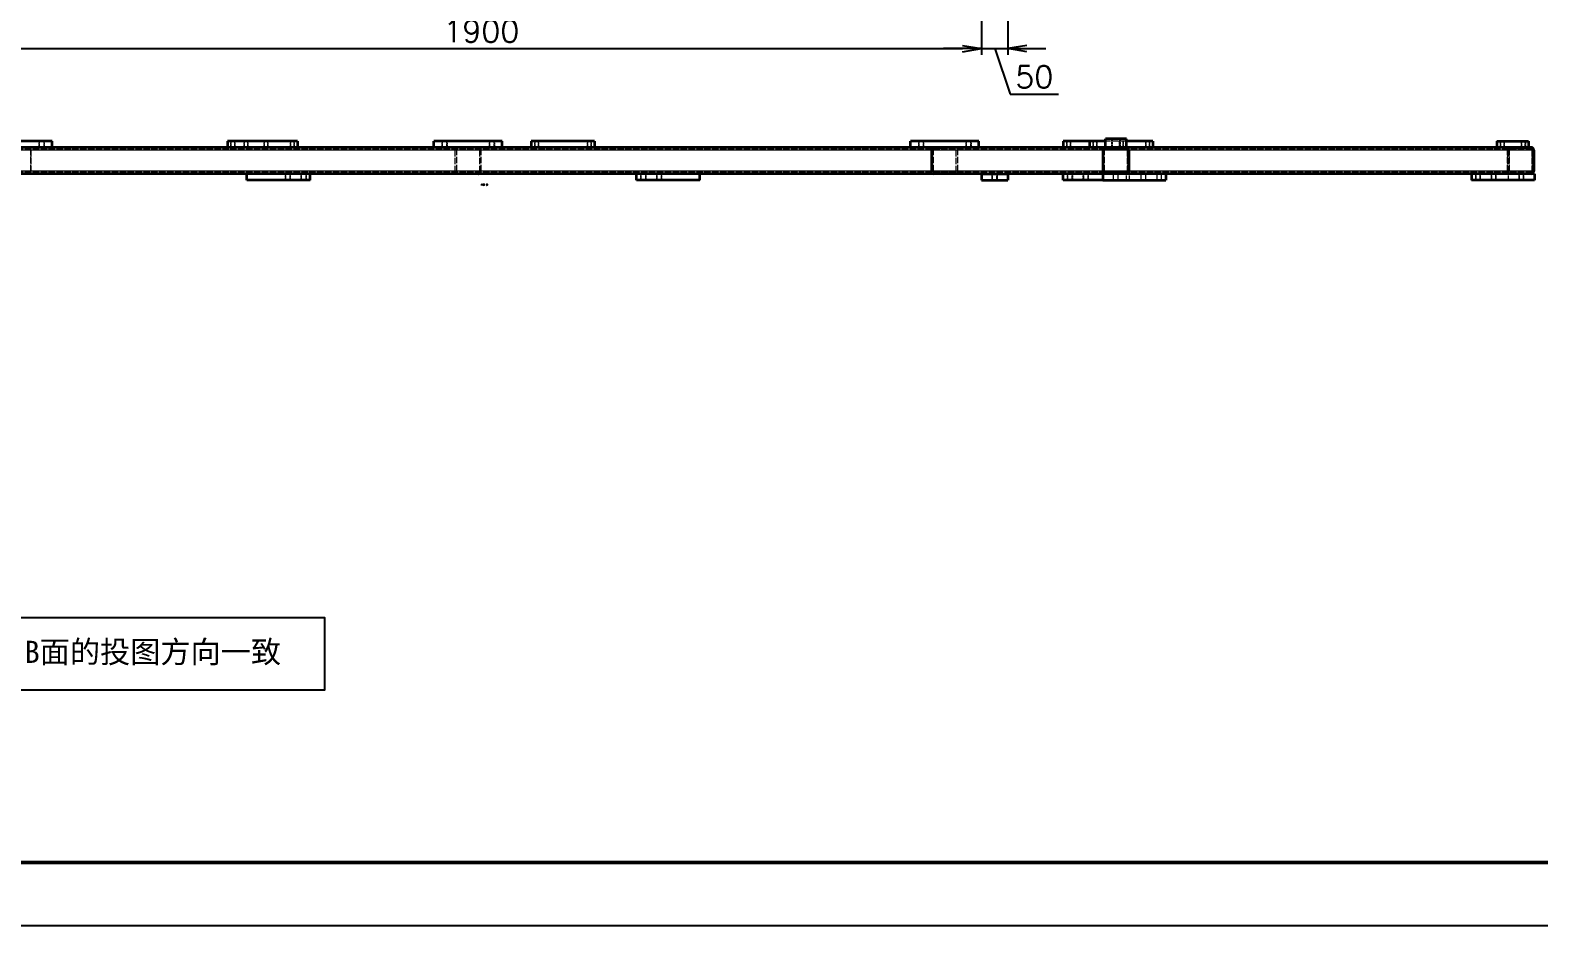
# Model space of a CAD drawing. Header units: millimetres. Extents: x -73083 to 81340, y -6859 to 6812.
# Drawn here: x -29922 to -27057, y -6850 to -5150 of the extents above; entities that cross this region are included whole.
import ezdxf

# ---------------------------------------------------------------- set-up
doc = ezdxf.new("R2010")
doc.units = ezdxf.units.MM
doc.linetypes.add('AM_ISO02W050', pattern=[7.5, 6, -1.5])
doc.linetypes.add('DASHED', pattern=[15, 12, -3])
doc.layers.add('A3', color=7, linetype='Continuous', plot=False)
for name, color, linetype, lineweight in [('AM_HID', 1, 'AM_ISO02W050', 25), ('AM_VIS', 7, 'Continuous', 50), ('SOLID LINE', 7, 'Continuous', 30)]:
    doc.layers.add(name, color=color, linetype=linetype, lineweight=lineweight)
doc.layers.add('word_dim', color=253, linetype='Continuous')
doc.styles.get("Standard").update_dxf_attribs({"font": 'romans.shx', "bigfont": 'bigfont.shx'})
doc.dimstyles.new('STANDARD1-12', dxfattribs={"dimscale": 12, "dimtxt": 3.5, "dimasz": 3, "dimexe": 1, "dimexo": 0, "dimgap": 1, "dimtad": 3, "dimdec": 1, "dimdsep": 46, "dimtxsty": 'Standard', "dimblk1": 'OPEN', "dimblk2": 'OPEN', "dimsah": 1, "dimcen": 0, "dimclrd": 256, "dimclre": 256, "dimclrt": 3, "dimadec": 0, "dimazin": 0, "dimtfac": 1, "dimtdec": 1, "dimtmove": 0, "dimatfit": 3, "dimldrblk": 'OPEN', "dimfxl": 0, "dimtolj": 1, "dimtzin": 0, "dimarcsym": 0})

# ---------------------------------------------------------------- blocks, each defined once
blk = doc.blocks.new('_Open')
at = {"color": 0, "lineweight": -2}
for p, q in [((-1, 0.167), (0, 0)), ((-1, -0.167), (0, 0)), ((0, 0), (-1, 0))]:
    blk.add_line(p, q, dxfattribs=at)
blk = doc.blocks.new('*D947')
at = {"layer": 'DEFPOINTS', "color": 0, "ltscale": 2}
for p in [(-30015.3, -4973.7), (-28115.4, -4973.7), (-28115.4, -5185.4)]:
    blk.add_point(p, dxfattribs=at)
at = {"layer": 'word_dim', "lineweight": -2, "ltscale": 2}
for p, q in [((-30015.3, -4973.7), (-30015.3, -5197.4)), ((-28115.4, -4973.7), (-28115.4, -5197.4)), ((-29979.3, -5185.4), (-28151.4, -5185.4))]:
    blk.add_line(p, q, dxfattribs=at)
at = {"layer": 'word_dim', "lineweight": -2, "ltscale": 2, "xscale": 36, "yscale": 36, "zscale": 36, "rotation": 180}
blk.add_blockref('_Open', (-30015.3, -5185.4), dxfattribs=at)
at = {"layer": 'word_dim', "lineweight": -2, "ltscale": 2, "xscale": 36, "yscale": 36, "zscale": 36}
blk.add_blockref('_Open', (-28115.4, -5185.4), dxfattribs=at)
at = {"layer": 'word_dim', "color": 3, "ltscale": 2, "insert": (-29065.3, -5152.4), "char_height": 42, "attachment_point": 5}
blk.add_mtext('\\A1;1900', dxfattribs=at)
blk = doc.blocks.new('*D948')
at = {"layer": 'DEFPOINTS', "color": 0, "ltscale": 2}
for p in [(-28115.4, -4973.7), (-28065.4, -4973.7), (-28065.4, -5185.4)]:
    blk.add_point(p, dxfattribs=at)
at = {"layer": 'word_dim', "lineweight": -2, "ltscale": 2}
for p, q in [((-28115.4, -4973.7), (-28115.4, -5197.4)), ((-28065.4, -4973.7), (-28065.4, -5197.4)), ((-28151.4, -5185.4), (-28187.4, -5185.4)), ((-28115.4, -5185.4), (-28065.4, -5185.4)), ((-28115.4, -5185.4), (-28065.4, -5185.4)), ((-28090.4, -5185.4), (-28061.3, -5272.1)), ((-28029.4, -5185.4), (-27993.4, -5185.4)), ((-28061.3, -5272.1), (-27969.3, -5272.1))]:
    blk.add_line(p, q, dxfattribs=at)
at = {"layer": 'word_dim', "lineweight": -2, "ltscale": 2, "xscale": 36, "yscale": 36, "zscale": 36}
blk.add_blockref('_Open', (-28115.4, -5185.4), dxfattribs=at)
at = {"layer": 'word_dim', "lineweight": -2, "ltscale": 2, "xscale": 36, "yscale": 36, "zscale": 36, "rotation": 180}
blk.add_blockref('_Open', (-28065.4, -5185.4), dxfattribs=at)
at = {"layer": 'word_dim', "color": 3, "ltscale": 2, "insert": (-28015.3, -5239.1), "char_height": 42, "attachment_point": 5}
blk.add_mtext('\\A1;50', dxfattribs=at)

msp = doc.modelspace()

# ---------------------------------------------------------------- linework, layer by layer
at = {"layer": 'A3', "linetype": 'Continuous'}
msp.add_lwpolyline([(-31801.16402, -1810.23226), (-24673.16402, -1810.23226), (-24673.16402, -6850.23226), (-31801.16402, -6850.23226)], close=True, dxfattribs=at)
at = {"layer": 'AM_HID', "linetype": 'DASHED', "lineweight": 13}
for p, q in [((-27069.86012, -5375.89991), (-31060.85158, -5375.87647)), ((-27116.86061, -5377.89966), (-31013.85207, -5377.87684)), ((-27835.36769, -5377.89515), (-30295.36794, -5377.88074)), ((-27885.36757, -5377.89478), (-30245.36781, -5377.88099)), ((-28210.36342, -5377.89258), (-29920.36342, -5377.88257)), ((-28210.36305, -5377.89258), (-29920.36305, -5377.88257)), ((-29920.36049, -5377.88282), (-29920.36073, -5417.88282)), ((-28210.35976, -5377.89246), (-29920.35976, -5377.88233)), ((-28210.35951, -5377.89234), (-29920.35951, -5377.88233)), ((-28210.35402, -5377.89271), (-29920.35402, -5377.8827)), ((-29920.35402, -5417.8827), (-29920.35378, -5377.8827)), ((-28210.35378, -5377.89271), (-29920.35378, -5377.8827)), ((-29115.35036, -5377.88953), (-29115.3506, -5417.88953)), ((-29112.35036, -5375.88953), (-29112.3506, -5419.88953)), ((-29068.3506, -5419.88978), (-29068.35036, -5375.88978)), ((-29065.3506, -5417.88978), (-29065.35036, -5377.88978)), ((-28210.35402, -5417.89271), (-28210.35378, -5377.89271)), ((-28207.34425, -5375.89319), (-28207.34486, -5419.89319)), ((-28207.34425, -5375.89319), (-28163.34425, -5375.8938)), ((-28191.30519, -5372.89344), (-28165.34425, -5372.89368)), ((-28163.34486, -5419.8938), (-28163.34425, -5375.8938)), ((-28160.36549, -5417.89295), (-28160.36525, -5377.89295)), ((-27885.36537, -5377.89454), (-28160.36537, -5377.89295)), ((-27885.36525, -5377.89454), (-28160.36525, -5377.89295)), ((-28160.34767, -5417.891), (-28160.34706, -5377.891)), ((-27885.34743, -5377.89466), (-28160.34743, -5377.891)), ((-27885.34706, -5377.89466), (-28160.34706, -5377.891)), ((-28160.34486, -5417.8938), (-28160.34425, -5377.8938)), ((-27885.36757, -5377.89478), (-27885.36781, -5417.89478)), ((-27885.36549, -5417.89454), (-27885.36525, -5377.89454)), ((-27885.34767, -5417.89466), (-27885.34706, -5377.89466)), ((-27882.36757, -5375.89478), (-27882.36781, -5419.89478)), ((-27882.36, -5375.89503), (-27882.36025, -5419.89503)), ((-27882.36, -5375.89503), (-27838.36, -5375.89527)), ((-27840.36086, -5360.89539), (-27880.37453, -5360.89515)), ((-27838.36769, -5375.89503), (-27838.36794, -5419.89503)), ((-27838.36025, -5419.89527), (-27838.36, -5375.89527)), ((-27835.36794, -5417.89515), (-27835.36769, -5377.89515)), ((-27066.86525, -5377.89881), (-27835.36537, -5377.89429)), ((-27116.86525, -5377.89857), (-27835.36525, -5377.89429)), ((-27116.86305, -5377.89857), (-27835.36305, -5377.89429)), ((-27835.36281, -5377.89429), (-27835.36305, -5417.89429)), ((-27116.86281, -5377.89857), (-27835.36281, -5377.89429)), ((-27136.855, -5372.92237), (-27076.855, -5372.92273)), ((-27116.86525, -5377.89857), (-27116.86549, -5417.89857)), ((-27116.86281, -5377.89857), (-27116.86305, -5417.89857)), ((-27116.86086, -5417.89966), (-27116.86061, -5377.89966)), ((-27116.86037, -5377.89881), (-27116.86037, -5417.89881)), ((-27113.86525, -5375.89857), (-27113.86549, -5419.89857)), ((-27113.86086, -5419.89966), (-27113.86037, -5375.89966)), ((-27113.86037, -5375.89881), (-27113.86037, -5419.89881)), ((-27069.86012, -5375.89905), (-27113.86037, -5375.89881)), ((-27069.86525, -5375.89881), (-27069.86574, -5419.89881)), ((-27069.86012, -5375.89905), (-27069.86037, -5419.89905)), ((-27069.86037, -5419.89991), (-27069.86012, -5375.89991)), ((-27066.86525, -5377.89881), (-27066.86574, -5417.89881)), ((-27069.86037, -5419.89991), (-31060.85182, -5419.87647)), ((-27116.86086, -5417.89966), (-31013.85231, -5417.87684)), ((-27835.36794, -5417.89515), (-30295.36818, -5417.88074)), ((-27885.36781, -5417.89478), (-30245.36794, -5417.88099)), ((-28210.36366, -5417.89258), (-29920.36366, -5417.88257)), ((-28210.3633, -5417.89258), (-29920.3633, -5417.88257)), ((-28210.36, -5417.89246), (-29920.36, -5417.88233)), ((-28210.35976, -5417.89234), (-29920.35976, -5417.88233)), ((-28210.35426, -5417.89271), (-29920.35426, -5417.8827)), ((-28210.35402, -5417.89271), (-29920.35402, -5417.8827)), ((-28163.34486, -5419.8938), (-28207.34486, -5419.89319)), ((-27885.36562, -5417.89454), (-28160.36562, -5417.89295)), ((-27885.36549, -5417.89454), (-28160.36549, -5417.89295)), ((-27885.34792, -5417.89466), (-28160.34792, -5417.891)), ((-27885.34767, -5417.89466), (-28160.34767, -5417.891)), ((-28065.35085, -5422.89405), (-28115.35085, -5422.8938)), ((-27840.40077, -5422.88453), (-27960.40077, -5422.88477)), ((-27840.40077, -5434.88453), (-27885.39418, -5434.88465)), ((-27838.36025, -5419.89527), (-27882.36025, -5419.89503)), ((-27066.86574, -5417.89881), (-27835.36562, -5417.89429)), ((-27116.86549, -5417.89857), (-27835.36549, -5417.89429)), ((-27116.8633, -5417.89857), (-27835.3633, -5417.89429)), ((-27116.86305, -5417.89857), (-27835.36305, -5417.89429)), ((-27069.86037, -5419.89905), (-27113.86037, -5419.89881))]:
    msp.add_line(p, q, dxfattribs=at)
at = {"layer": 'AM_HID', "linetype": 'DASHED', "lineweight": 13, "ltscale": 0.125}
for p, q in [((-29920.35378, -5377.8827), (-29920.35378, -5372.8827)), ((-28210.35378, -5377.89271), (-28210.35378, -5372.89271)), ((-28160.36525, -5377.89295), (-28160.36525, -5372.89295)), ((-27885.36525, -5377.89454), (-27885.36525, -5372.89454)), ((-27885.34718, -5377.89466), (-27885.34706, -5372.89466)), ((-27116.86281, -5377.89857), (-27116.86281, -5372.89857)), ((-29920.35414, -5422.8827), (-29920.35402, -5417.8827)), ((-28210.35414, -5422.89271), (-28210.35402, -5417.89271)), ((-28160.36549, -5422.89295), (-28160.36549, -5417.89295)), ((-28160.34767, -5422.891), (-28160.34767, -5417.891)), ((-27885.36549, -5422.89454), (-27885.36549, -5417.89454)), ((-27885.34767, -5422.89466), (-27885.34767, -5417.89466)), ((-27835.36318, -5422.89429), (-27835.36305, -5417.89429)), ((-27116.8633, -5422.89857), (-27116.86305, -5417.89857))]:
    msp.add_line(p, q, dxfattribs=at)
at = {"layer": 'AM_HID', "linetype": 'DASHED', "lineweight": 13, "ltscale": 0.25}
for p, q in [((-29905.36012, -5360.86231), (-29905.36012, -5370.86231)), ((-29895.36012, -5360.86243), (-29895.36012, -5370.86243)), ((-29541.34853, -5360.88538), (-29541.34865, -5370.88538)), ((-29541.3484, -5360.88538), (-29541.34853, -5370.88538)), ((-29533.34853, -5360.88538), (-29533.34865, -5370.88538)), ((-29533.3484, -5360.88538), (-29533.34853, -5370.88538)), ((-29516.34853, -5360.8855), (-29516.34865, -5370.8855)), ((-29516.3484, -5360.8855), (-29516.34853, -5370.8855)), ((-29508.34853, -5360.88563), (-29508.34865, -5370.88563)), ((-29508.3484, -5360.88563), (-29508.34853, -5370.88563)), ((-29478.34853, -5360.88575), (-29478.34865, -5370.88575)), ((-29478.3484, -5360.88575), (-29478.34853, -5370.88575)), ((-29470.34853, -5360.88575), (-29470.34865, -5370.88575)), ((-29470.3484, -5360.88575), (-29470.34853, -5370.88575)), ((-29428.34853, -5360.88599), (-29428.34865, -5370.88599)), ((-29428.3484, -5360.88599), (-29428.34853, -5370.88599)), ((-29420.34853, -5360.88611), (-29420.34865, -5370.88611)), ((-29420.3484, -5360.88611), (-29420.34853, -5370.88611)), ((-29140.36012, -5360.86683), (-29140.36018, -5370.86683)), ((-29130.36012, -5360.86683), (-29130.36018, -5370.86683)), ((-29050.36012, -5360.86732), (-29050.36018, -5370.86732)), ((-29040.36012, -5360.86744), (-29040.36018, -5370.86744)), ((-28964.3672, -5360.8888), (-28964.36726, -5370.8888)), ((-28964.36708, -5360.8888), (-28964.36714, -5370.8888)), ((-28956.3672, -5360.8888), (-28956.36726, -5370.8888)), ((-28956.36708, -5360.8888), (-28956.36714, -5370.8888)), ((-28864.3672, -5360.88941), (-28864.36726, -5370.88941)), ((-28864.36708, -5360.88941), (-28864.36714, -5370.88941)), ((-28856.3672, -5360.88941), (-28856.36726, -5370.88941)), ((-28856.36708, -5360.88941), (-28856.36714, -5370.88941)), ((-28235.36012, -5360.87208), (-28235.36012, -5370.87208)), ((-28225.36012, -5360.8722), (-28225.36012, -5370.8722)), ((-28145.36012, -5360.87269), (-28145.36012, -5370.87269)), ((-28135.36012, -5360.87269), (-28135.36012, -5370.87269)), ((-27954.36708, -5360.89466), (-27954.3672, -5370.89466)), ((-27954.3672, -5360.89466), (-27954.3672, -5370.89466)), ((-27946.36708, -5360.89478), (-27946.3672, -5370.89478)), ((-27946.3672, -5360.89478), (-27946.3672, -5370.89478)), ((-27904.36525, -5360.89503), (-27904.36525, -5370.89503)), ((-27904.36513, -5360.89503), (-27904.36513, -5370.89503)), ((-27896.36525, -5360.89503), (-27896.36525, -5370.89503)), ((-27896.36513, -5360.89503), (-27896.36513, -5370.89503)), ((-27854.36708, -5360.89527), (-27854.3672, -5370.89527)), ((-27854.3672, -5360.89527), (-27854.3672, -5370.89527)), ((-27846.36708, -5360.89539), (-27846.3672, -5370.89539)), ((-27846.3672, -5360.89539), (-27846.3672, -5370.89539)), ((-27804.36513, -5360.89564), (-27804.36525, -5370.89564)), ((-27804.36525, -5360.89564), (-27804.36525, -5370.89564)), ((-27796.36513, -5360.89564), (-27796.36525, -5370.89564)), ((-27796.36525, -5360.89564), (-27796.36525, -5370.89564)), ((-27130.86037, -5360.91614), (-27130.86037, -5370.91614)), ((-27130.85988, -5360.91614), (-27130.85988, -5370.91614)), ((-27130.85793, -5360.91553), (-27130.85793, -5370.91553)), ((-27130.85768, -5360.91614), (-27130.85793, -5370.91614)), ((-27130.855, -5360.92176), (-27130.85524, -5370.92176)), ((-27130.855, -5360.92237), (-27130.855, -5370.92237)), ((-27122.86037, -5360.91627), (-27122.86037, -5370.91627)), ((-27122.85988, -5360.91627), (-27122.85988, -5370.91627)), ((-27122.85793, -5360.91553), (-27122.85793, -5370.91553)), ((-27122.85768, -5360.91614), (-27122.85793, -5370.91614)), ((-27122.855, -5360.92176), (-27122.85524, -5370.92176)), ((-27122.855, -5360.92249), (-27122.855, -5370.92249)), ((-27090.86037, -5360.91639), (-27090.86037, -5370.91639)), ((-27090.85988, -5360.91639), (-27090.85988, -5370.91639)), ((-27090.85793, -5360.91578), (-27090.85793, -5370.91578)), ((-27090.85768, -5360.91639), (-27090.85793, -5370.91639)), ((-27090.855, -5360.922), (-27090.85524, -5370.922)), ((-27090.855, -5360.92261), (-27090.855, -5370.92261)), ((-27082.86037, -5360.91651), (-27082.86037, -5370.91651)), ((-27082.85988, -5360.91651), (-27082.85988, -5370.91651)), ((-27082.85793, -5360.91578), (-27082.85793, -5370.91578)), ((-27082.85768, -5360.91639), (-27082.85793, -5370.91639)), ((-27082.855, -5360.922), (-27082.85524, -5370.922)), ((-27082.855, -5360.92273), (-27082.855, -5370.92273)), ((-29437.90102, -5422.88636), (-29437.90102, -5432.88636)), ((-29427.90102, -5422.88636), (-29427.90102, -5432.88636)), ((-29407.90102, -5422.88636), (-29407.90102, -5432.88636)), ((-29397.90102, -5422.88636), (-29397.90102, -5432.88636)), ((-28762.9009, -5422.88575), (-28762.9009, -5432.88575)), ((-28752.9009, -5422.88563), (-28752.9009, -5432.88563)), ((-28732.9009, -5422.88563), (-28732.9009, -5432.88563)), ((-28722.9009, -5422.88563), (-28722.9009, -5432.88563)), ((-28095.35097, -5434.85279), (-28095.35097, -5424.85279)), ((-28085.35097, -5434.85279), (-28085.35097, -5424.85279)), ((-27952.9009, -5422.88477), (-27952.9009, -5432.88477)), ((-27942.9009, -5422.88477), (-27942.9009, -5432.88477)), ((-27922.9009, -5422.88465), (-27922.9009, -5432.88465)), ((-27912.9009, -5422.88465), (-27912.9009, -5432.88465))]:
    msp.add_line(p, q, dxfattribs=at)
at = {"layer": 'AM_HID', "linetype": 'DASHED', "lineweight": 13, "ltscale": 0.184927}
for p, q in [((-29905.36012, -5370.86231), (-29897.96303, -5370.86231)), ((-29137.75728, -5370.86683), (-29130.36018, -5370.86683)), ((-29047.75728, -5370.86732), (-29040.36018, -5370.86744)), ((-28235.36012, -5370.87208), (-28227.96303, -5370.8722)), ((-28145.36012, -5370.87269), (-28137.96303, -5370.87269)), ((-28087.95387, -5424.85279), (-28095.35097, -5424.85279)), ((-28085.35097, -5424.85279), (-28092.74806, -5424.85279))]:
    msp.add_line(p, q, dxfattribs=at)
at = {"layer": 'AM_HID', "linetype": 'DASHED', "lineweight": 13, "ltscale": 0.0406}
for p, q in [((-29904.54823, -5372.2688), (-29905.36012, -5370.86231)), ((-28234.54823, -5372.27857), (-28235.36012, -5370.87208))]:
    msp.add_line(p, q, dxfattribs=at)
at = {"layer": 'AM_HID', "linetype": 'DASHED', "lineweight": 13, "ltscale": 0.3}
for p, q in [((-29904.54811, -5360.86231), (-29904.54823, -5372.86231)), ((-29896.17214, -5360.86243), (-29896.17214, -5372.86243)), ((-29540.67201, -5360.88538), (-29540.67214, -5372.88538)), ((-29540.67189, -5360.88538), (-29540.67201, -5372.88538)), ((-29534.02504, -5360.88538), (-29534.02516, -5372.88538)), ((-29534.02492, -5360.88538), (-29534.02504, -5372.88538)), ((-29515.67201, -5360.8855), (-29515.67214, -5372.8855)), ((-29515.67189, -5360.8855), (-29515.67201, -5372.8855)), ((-29509.02504, -5360.88563), (-29509.02516, -5372.88563)), ((-29509.02492, -5360.88563), (-29509.02504, -5372.88563)), ((-29477.67201, -5360.88575), (-29477.67214, -5372.88575)), ((-29477.67189, -5360.88575), (-29477.67201, -5372.88575)), ((-29471.02504, -5360.88575), (-29471.02516, -5372.88575)), ((-29471.02492, -5360.88575), (-29471.02504, -5372.88575)), ((-29427.67201, -5360.88599), (-29427.67214, -5372.88599)), ((-29427.67189, -5360.88599), (-29427.67201, -5372.88599)), ((-29421.02504, -5360.88611), (-29421.02516, -5372.88611)), ((-29421.02492, -5360.88611), (-29421.02504, -5372.88611)), ((-29139.54811, -5360.86683), (-29139.54817, -5372.86683)), ((-29131.17214, -5360.86683), (-29131.1722, -5372.86683)), ((-29049.54811, -5360.86732), (-29049.54817, -5372.86732)), ((-29041.17214, -5360.86744), (-29041.1722, -5372.86744)), ((-28963.69069, -5360.8888), (-28963.69075, -5372.8888)), ((-28963.69057, -5360.8888), (-28963.69063, -5372.8888)), ((-28957.04372, -5360.8888), (-28957.04378, -5372.8888)), ((-28957.0436, -5360.8888), (-28957.04366, -5372.8888)), ((-28863.69069, -5360.88941), (-28863.69075, -5372.88941)), ((-28863.69057, -5360.88941), (-28863.69063, -5372.88941)), ((-28857.04372, -5360.88941), (-28857.04378, -5372.88941)), ((-28857.0436, -5360.88941), (-28857.04366, -5372.88941)), ((-28234.54811, -5360.8722), (-28234.54823, -5372.8722)), ((-28226.17214, -5360.8722), (-28226.17214, -5372.8722)), ((-28144.54811, -5360.87269), (-28144.54823, -5372.87269)), ((-28136.17214, -5360.87269), (-28136.17214, -5372.87269)), ((-27953.69069, -5360.89466), (-27953.69081, -5372.89466)), ((-27953.69057, -5360.89466), (-27953.69069, -5372.89466)), ((-27947.0436, -5360.89478), (-27947.04372, -5372.89478)), ((-27947.04372, -5360.89478), (-27947.04372, -5372.89478)), ((-27903.68861, -5360.89503), (-27903.68874, -5372.89503)), ((-27903.68874, -5360.89503), (-27903.68874, -5372.89503)), ((-27897.04176, -5360.89503), (-27897.04176, -5372.89503)), ((-27897.04164, -5360.89503), (-27897.04164, -5372.89503)), ((-27853.69069, -5360.89527), (-27853.69081, -5372.89527)), ((-27853.69057, -5360.89527), (-27853.69069, -5372.89527)), ((-27847.04372, -5360.89539), (-27847.04372, -5372.89539)), ((-27847.0436, -5360.89539), (-27847.04372, -5372.89539)), ((-27803.68874, -5360.89564), (-27803.68874, -5372.89564)), ((-27803.68861, -5360.89564), (-27803.68874, -5372.89564)), ((-27797.04176, -5360.89564), (-27797.04176, -5372.89564)), ((-27797.04152, -5360.89564), (-27797.04176, -5372.89564)), ((-27130.18361, -5360.91614), (-27130.18385, -5372.91614)), ((-27130.18361, -5360.91614), (-27130.18361, -5372.91614)), ((-27130.18166, -5360.91553), (-27130.18166, -5372.91553)), ((-27130.18117, -5360.91614), (-27130.18117, -5372.91614)), ((-27130.17873, -5360.92176), (-27130.17873, -5372.92176)), ((-27130.17824, -5360.92237), (-27130.17848, -5372.92237)), ((-27123.53664, -5360.91627), (-27123.53664, -5372.91627)), ((-27123.53664, -5360.91627), (-27123.53664, -5372.91627)), ((-27123.53468, -5360.91553), (-27123.53468, -5372.91553)), ((-27123.5342, -5360.91614), (-27123.5342, -5372.91614)), ((-27123.53175, -5360.92176), (-27123.53175, -5372.92176)), ((-27123.53127, -5360.92249), (-27123.53127, -5372.92249)), ((-27090.18361, -5360.91639), (-27090.18385, -5372.91639)), ((-27090.18361, -5360.91639), (-27090.18361, -5372.91639)), ((-27090.18166, -5360.91578), (-27090.18166, -5372.91578)), ((-27090.18117, -5360.91639), (-27090.18117, -5372.91639)), ((-27090.17873, -5360.922), (-27090.17873, -5372.922)), ((-27090.17824, -5360.92261), (-27090.17848, -5372.92261)), ((-27083.53664, -5360.91651), (-27083.53664, -5372.91651)), ((-27083.53664, -5360.91651), (-27083.53664, -5372.91651)), ((-27083.53468, -5360.91578), (-27083.53468, -5372.91578)), ((-27083.5342, -5360.91639), (-27083.5342, -5372.91639)), ((-27083.53175, -5360.922), (-27083.53175, -5372.922)), ((-27083.53127, -5360.92261), (-27083.53127, -5372.92261)), ((-29437.08901, -5422.88636), (-29437.08901, -5434.88636)), ((-29428.71303, -5422.88636), (-29428.71303, -5434.88636)), ((-29407.08901, -5422.88636), (-29407.08901, -5434.88636)), ((-29398.71303, -5422.88636), (-29398.71303, -5434.88636)), ((-28762.08888, -5422.88563), (-28762.08888, -5434.88563)), ((-28753.71291, -5422.88563), (-28753.71291, -5434.88563)), ((-28732.08888, -5422.88563), (-28732.08888, -5434.88563)), ((-28723.71291, -5422.88563), (-28723.71291, -5434.88563)), ((-28094.53896, -5434.85279), (-28094.53896, -5422.85279)), ((-28086.16286, -5434.85279), (-28086.16298, -5422.85279)), ((-27952.08888, -5422.88477), (-27952.08888, -5434.88477)), ((-27943.71291, -5422.88477), (-27943.71291, -5434.88477)), ((-27922.08888, -5422.88465), (-27922.08888, -5434.88465)), ((-27913.71291, -5422.88465), (-27913.71291, -5434.88465)), ((-27864.58144, -5434.89527), (-27864.58132, -5422.89527)), ((-27864.58144, -5434.89527), (-27864.58132, -5422.89527)), ((-27856.20546, -5434.89539), (-27856.20534, -5422.89539)), ((-27856.20534, -5434.89539), (-27856.20534, -5422.89539)), ((-27840.40077, -5434.88453), (-27840.40077, -5422.88453)), ((-27835.39357, -5422.89551), (-27835.39357, -5434.89551)), ((-27812.08168, -5434.89576), (-27812.08156, -5422.89576)), ((-27803.70558, -5434.89576), (-27803.70558, -5422.89576)), ((-27782.08168, -5434.896), (-27782.08156, -5422.896)), ((-27773.70558, -5434.896), (-27773.70558, -5422.896)), ((-27177.0779, -5422.90735), (-27177.07814, -5434.90735)), ((-27177.0757, -5434.90455), (-27177.07546, -5422.90455)), ((-27168.70192, -5422.90735), (-27168.70216, -5434.90735)), ((-27168.69972, -5434.90467), (-27168.69948, -5422.90467)), ((-27147.0779, -5422.9076), (-27147.07814, -5434.9076)), ((-27147.0757, -5434.90479), (-27147.07546, -5422.90479)), ((-27138.70192, -5422.9076), (-27138.70216, -5434.9076)), ((-27138.69972, -5434.90491), (-27138.69948, -5422.90491)), ((-27115.38991, -5422.90784), (-27115.39015, -5434.90784)), ((-27094.57814, -5422.90809), (-27094.57814, -5434.90809)), ((-27094.57814, -5422.90821), (-27094.57814, -5434.90821)), ((-27094.5757, -5434.90528), (-27094.57546, -5422.90528)), ((-27094.5757, -5434.90528), (-27094.57546, -5422.90528)), ((-27094.5757, -5434.90857), (-27094.5757, -5422.90857)), ((-27094.5757, -5434.90857), (-27094.5757, -5422.90857)), ((-27086.20216, -5422.90821), (-27086.20216, -5434.90821)), ((-27086.20216, -5422.90821), (-27086.20216, -5434.90821)), ((-27086.19972, -5434.90528), (-27086.19948, -5422.90528)), ((-27086.19972, -5434.90528), (-27086.19948, -5422.90528)), ((-27086.19972, -5434.9087), (-27086.19972, -5422.9087)), ((-27086.19972, -5434.9087), (-27086.19972, -5422.9087))]:
    msp.add_line(p, q, dxfattribs=at)
at = {"layer": 'AM_HID', "linetype": 'DASHED', "lineweight": 13, "ltscale": 0.18493}
for p, q in [((-29902.75734, -5370.86231), (-29895.36012, -5370.86243)), ((-28232.75734, -5370.8722), (-28225.36012, -5370.8722)), ((-28142.75734, -5370.87269), (-28135.36012, -5370.87269))]:
    msp.add_line(p, q, dxfattribs=at)
at = {"layer": 'AM_HID', "linetype": 'DASHED', "lineweight": 13, "ltscale": 0.040599}
for p, q in [((-29896.17214, -5372.2688), (-29895.36012, -5370.86243)), ((-29139.54817, -5372.2732), (-29140.36018, -5370.86683)), ((-29041.1722, -5372.27381), (-29040.36018, -5370.86744)), ((-28226.17214, -5372.27857), (-28225.36012, -5370.8722)), ((-29398.71303, -5434.29273), (-29397.90102, -5432.88636)), ((-28762.08888, -5434.29212), (-28762.9009, -5432.88575)), ((-28094.53896, -5423.44642), (-28095.35097, -5424.85279)), ((-28086.16298, -5423.44642), (-28085.35097, -5424.85279)), ((-27952.08888, -5434.29114), (-27952.9009, -5432.88477)), ((-27943.71291, -5434.29114), (-27942.9009, -5432.88477))]:
    msp.add_line(p, q, dxfattribs=at)
at = {"layer": 'AM_HID', "linetype": 'DASHED', "lineweight": 13, "ltscale": 0.033826}
for p, q in [((-29540.67214, -5372.05713), (-29541.34865, -5370.88538)), ((-29540.67201, -5372.05713), (-29541.34853, -5370.88538)), ((-29534.02516, -5372.05713), (-29533.34865, -5370.88538)), ((-29534.02504, -5372.05713), (-29533.34853, -5370.88538)), ((-29515.67214, -5372.05726), (-29516.34865, -5370.8855)), ((-29515.67201, -5372.05726), (-29516.34853, -5370.8855)), ((-29477.67214, -5372.0575), (-29478.34865, -5370.88575)), ((-29477.67201, -5372.0575), (-29478.34853, -5370.88575)), ((-29471.02516, -5372.0575), (-29470.34865, -5370.88575)), ((-29471.02504, -5372.0575), (-29470.34853, -5370.88575)), ((-29427.67214, -5372.05774), (-29428.34865, -5370.88599)), ((-29427.67201, -5372.05774), (-29428.34853, -5370.88599)), ((-29421.02516, -5372.05787), (-29420.34865, -5370.88611)), ((-29421.02504, -5372.05787), (-29420.34853, -5370.88611)), ((-28963.69075, -5372.06055), (-28964.36726, -5370.8888)), ((-28963.69063, -5372.06055), (-28964.36714, -5370.8888)), ((-28957.04378, -5372.06055), (-28956.36726, -5370.8888)), ((-28957.04366, -5372.06055), (-28956.36714, -5370.8888)), ((-28857.04378, -5372.06116), (-28856.36726, -5370.88941)), ((-28857.04366, -5372.06116), (-28856.36714, -5370.88941)), ((-27953.69069, -5372.06641), (-27954.3672, -5370.89466)), ((-27947.04372, -5372.06653), (-27946.3672, -5370.89478)), ((-27947.04372, -5372.06653), (-27946.3672, -5370.89478)), ((-27903.68874, -5372.06678), (-27904.36525, -5370.89503)), ((-27897.04176, -5372.06678), (-27896.36525, -5370.89503)), ((-27897.04164, -5372.06678), (-27896.36513, -5370.89503)), ((-27853.69069, -5372.06702), (-27854.3672, -5370.89527)), ((-27797.04176, -5372.06739), (-27796.36525, -5370.89564)), ((-27130.18385, -5372.0879), (-27130.86037, -5370.91614)), ((-27130.17873, -5372.09351), (-27130.85524, -5370.92176)), ((-27130.17848, -5372.09412), (-27130.855, -5370.92237)), ((-27123.53175, -5372.09351), (-27122.85524, -5370.92176)), ((-27090.18385, -5372.08814), (-27090.86037, -5370.91639)), ((-27090.17873, -5372.09376), (-27090.85524, -5370.922)), ((-27090.17848, -5372.09437), (-27090.855, -5370.92261)), ((-27083.53175, -5372.09376), (-27082.85524, -5370.922))]:
    msp.add_line(p, q, dxfattribs=at)
at = {"layer": 'AM_HID', "linetype": 'DASHED', "lineweight": 13, "ltscale": 0.187759}
for p, q in [((-29541.34853, -5370.88538), (-29533.83815, -5370.88538)), ((-29516.34853, -5370.8855), (-29508.83815, -5370.88563)), ((-29478.34853, -5370.88575), (-29470.83815, -5370.88575)), ((-29428.34853, -5370.88599), (-29420.83815, -5370.88611)), ((-27954.3672, -5370.89466), (-27946.85683, -5370.89478)), ((-27904.36513, -5370.89503), (-27896.85475, -5370.89503)), ((-27903.8755, -5370.89503), (-27896.36513, -5370.89503)), ((-27854.3672, -5370.89527), (-27846.85683, -5370.89539))]:
    msp.add_line(p, q, dxfattribs=at)
at = {"layer": 'AM_HID', "linetype": 'DASHED', "lineweight": 13, "ltscale": 0.187756}
for p, q in [((-29540.85878, -5370.88538), (-29533.34853, -5370.88538)), ((-29515.85878, -5370.8855), (-29508.34853, -5370.88563)), ((-29477.85878, -5370.88575), (-29470.34853, -5370.88575)), ((-29427.85878, -5370.88599), (-29420.34853, -5370.88611)), ((-27953.87746, -5370.89466), (-27946.3672, -5370.89478)), ((-27853.87746, -5370.89527), (-27846.3672, -5370.89539)), ((-27803.8755, -5370.89564), (-27796.36525, -5370.89564))]:
    msp.add_line(p, q, dxfattribs=at)
at = {"layer": 'AM_HID', "linetype": 'DASHED', "lineweight": 13, "ltscale": 0.033823}
for p, q in [((-29509.02516, -5372.05726), (-29508.34865, -5370.88563)), ((-29509.02504, -5372.05726), (-29508.34853, -5370.88563)), ((-28863.69075, -5372.06104), (-28864.36726, -5370.88941)), ((-28863.69063, -5372.06104), (-28864.36714, -5370.88941)), ((-27847.04372, -5372.06702), (-27846.3672, -5370.89539)), ((-27847.04372, -5372.06702), (-27846.3672, -5370.89539)), ((-27803.68874, -5372.06727), (-27804.36525, -5370.89564)), ((-27803.68874, -5372.06727), (-27804.36525, -5370.89564)), ((-27130.18361, -5372.0879), (-27130.85988, -5370.91614)), ((-27123.53664, -5372.08802), (-27122.86037, -5370.91627)), ((-27123.5342, -5372.0879), (-27122.85793, -5370.91614)), ((-27090.18361, -5372.08814), (-27090.85988, -5370.91639)), ((-27083.53664, -5372.08826), (-27082.86037, -5370.91651)), ((-27083.5342, -5372.08814), (-27082.85793, -5370.91639))]:
    msp.add_line(p, q, dxfattribs=at)
at = {"layer": 'AM_HID', "linetype": 'DASHED', "lineweight": 13, "ltscale": 0.184929}
for p, q in [((-29140.36018, -5370.86683), (-29132.96303, -5370.86683)), ((-29050.36018, -5370.86732), (-29042.96303, -5370.86744))]:
    msp.add_line(p, q, dxfattribs=at)
at = {"layer": 'AM_HID', "linetype": 'DASHED', "lineweight": 13, "ltscale": 0.040602}
for p, q in [((-29131.1722, -5372.27332), (-29130.36018, -5370.86683)), ((-29049.54817, -5372.27381), (-29050.36018, -5370.86732)), ((-28136.17214, -5372.27918), (-28135.36012, -5370.87269)), ((-29437.08901, -5434.29285), (-29437.90102, -5432.88636)), ((-29428.71303, -5434.29285), (-29427.90102, -5432.88636)), ((-29407.08901, -5434.29285), (-29407.90102, -5432.88636)), ((-28753.71291, -5434.29212), (-28752.9009, -5432.88563)), ((-28732.08888, -5434.29212), (-28732.9009, -5432.88563)), ((-28723.71291, -5434.29212), (-28722.9009, -5432.88563)), ((-27922.08888, -5434.29114), (-27922.9009, -5432.88465)), ((-27913.71291, -5434.29114), (-27912.9009, -5432.88465))]:
    msp.add_line(p, q, dxfattribs=at)
at = {"layer": 'AM_HID', "linetype": 'DASHED', "lineweight": 13, "ltscale": 0.187758}
for p, q in [((-28964.36714, -5370.8888), (-28956.85683, -5370.8888)), ((-28963.87746, -5370.8888), (-28956.36714, -5370.8888)), ((-28864.36714, -5370.88941), (-28856.85683, -5370.88941)), ((-28863.87746, -5370.88941), (-28856.36714, -5370.88941))]:
    msp.add_line(p, q, dxfattribs=at)
at = {"layer": 'AM_HID', "linetype": 'DASHED', "lineweight": 13, "ltscale": 0.124927}
msp.add_line((-28160.34718, -5377.891), (-28160.34706, -5372.89393), dxfattribs=at)
at = {"layer": 'AM_HID', "linetype": 'DASHED', "lineweight": 13, "ltscale": 0.040597}
msp.add_line((-28144.54823, -5372.27906), (-28145.36012, -5370.87269), dxfattribs=at)
at = {"layer": 'AM_HID', "linetype": 'DASHED', "lineweight": 13, "ltscale": 0.033824}
for p, q in [((-27953.69081, -5372.06641), (-27954.3672, -5370.89466)), ((-27903.68874, -5372.06678), (-27904.36513, -5370.89503)), ((-27853.69081, -5372.06702), (-27854.3672, -5370.89527)), ((-27797.04164, -5372.06739), (-27796.36525, -5370.89564))]:
    msp.add_line(p, q, dxfattribs=at)
at = {"layer": 'AM_HID', "linetype": 'DASHED', "lineweight": 13, "ltscale": 0.4}
for p, q in [((-27868.37453, -5356.87598), (-27868.37465, -5372.87598)), ((-27868.35964, -5356.87598), (-27868.35976, -5372.87598)), ((-27867.29201, -5356.87598), (-27867.29213, -5372.87598)), ((-27867.27712, -5356.87598), (-27867.27724, -5372.87598)), ((-27853.45705, -5356.87598), (-27853.45717, -5372.87598)), ((-27853.44215, -5356.8761), (-27853.44228, -5372.8761)), ((-27852.37453, -5356.87598), (-27852.37465, -5372.87598)), ((-27852.35964, -5356.8761), (-27852.35976, -5372.8761)), ((-27840.37453, -5372.8761), (-27840.37441, -5356.8761))]:
    msp.add_line(p, q, dxfattribs=at)
at = {"layer": 'AM_HID', "linetype": 'DASHED', "lineweight": 13, "ltscale": 0.00043335}
msp.add_line((-27840.3672, -5372.87806), (-27840.3672, -5372.89539), dxfattribs=at)
at = {"layer": 'AM_HID', "linetype": 'DASHED', "lineweight": 13, "ltscale": 0.124963}
msp.add_line((-27835.36281, -5377.89429), (-27835.36281, -5372.89576), dxfattribs=at)
at = {"layer": 'AM_HID', "linetype": 'DASHED', "lineweight": 13, "ltscale": 0.187762}
msp.add_line((-27804.36525, -5370.89564), (-27796.85475, -5370.89564), dxfattribs=at)
at = {"layer": 'AM_HID', "linetype": 'DASHED', "lineweight": 13, "ltscale": 0.000570679}
for p, q in [((-27136.855, -5372.89954), (-27136.855, -5372.92237)), ((-27076.855, -5372.89991), (-27076.855, -5372.92273))]:
    msp.add_line(p, q, dxfattribs=at)
at = {"layer": 'AM_HID', "linetype": 'DASHED', "lineweight": 13, "ltscale": 0.03382}
for p, q in [((-27130.18166, -5372.08716), (-27130.85793, -5370.91553)), ((-27123.53127, -5372.09412), (-27122.855, -5370.92249)), ((-27090.18166, -5372.08741), (-27090.85793, -5370.91578)), ((-27083.53127, -5372.09437), (-27082.855, -5370.92273))]:
    msp.add_line(p, q, dxfattribs=at)
at = {"layer": 'AM_HID', "linetype": 'DASHED', "lineweight": 13, "ltscale": 0.033829}
for p, q in [((-27130.18117, -5372.0879), (-27130.85793, -5370.91614)), ((-27123.53664, -5372.08802), (-27122.85988, -5370.91627)), ((-27123.53468, -5372.08729), (-27122.85793, -5370.91553)), ((-27090.18117, -5372.08814), (-27090.85793, -5370.91639)), ((-27083.53664, -5372.08826), (-27082.85988, -5370.91651)), ((-27083.53468, -5372.08753), (-27082.85793, -5370.91578))]:
    msp.add_line(p, q, dxfattribs=at)
at = {"layer": 'AM_HID', "linetype": 'DASHED', "lineweight": 13, "ltscale": 0.147943}
for p, q in [((-27130.855, -5370.92237), (-27124.93727, -5370.92249)), ((-27090.855, -5370.92261), (-27084.93727, -5370.92261))]:
    msp.add_line(p, q, dxfattribs=at)
at = {"layer": 'AM_HID', "linetype": 'DASHED', "lineweight": 13, "ltscale": 0.147937}
for p, q in [((-27128.77248, -5370.92237), (-27122.855, -5370.92249)), ((-27088.77248, -5370.92261), (-27082.855, -5370.92273))]:
    msp.add_line(p, q, dxfattribs=at)
at = {"layer": 'AM_HID', "linetype": 'DASHED', "lineweight": 13, "ltscale": 0.234698}
for p, q in [((-29437.90102, -5432.88636), (-29428.51308, -5432.88636)), ((-29437.28896, -5432.88636), (-29427.90102, -5432.88636)), ((-29407.90102, -5432.88636), (-29398.51308, -5432.88636)), ((-29407.28896, -5432.88636), (-29397.90102, -5432.88636)), ((-28762.9009, -5432.88575), (-28753.51296, -5432.88563)), ((-28762.28883, -5432.88575), (-28752.9009, -5432.88563)), ((-28732.9009, -5432.88563), (-28723.51296, -5432.88563)), ((-28732.28883, -5432.88563), (-28722.9009, -5432.88563)), ((-27952.9009, -5432.88477), (-27943.51296, -5432.88477)), ((-27952.28883, -5432.88477), (-27942.9009, -5432.88477)), ((-27922.9009, -5432.88465), (-27913.51296, -5432.88465)), ((-27922.28883, -5432.88465), (-27912.9009, -5432.88465))]:
    msp.add_line(p, q, dxfattribs=at)
at = {"layer": 'AM_HID', "linetype": 'DASHED', "lineweight": 13}
for centre, radius, start, end in [((-29925.36049, -5377.88282), 5, 359.99966346, 89.25734921), ((-29110.35036, -5377.88953), 5, 89.999661, 179.9996635), ((-29070.35036, -5377.88978), 5, 359.99966346, 89.999661), ((-28205.34425, -5377.89319), 5, 90.36657193, 179.99924003), ((-28165.34425, -5377.89368), 5, 359.99924506, 89.99924435), ((-27880.36757, -5377.89478), 4.99999, 89.99977711, 179.9997318), ((-27880.36, -5377.89503), 5, 90.42712155, 179.9996635), ((-27840.36, -5377.89527), 5, 359.99966346, 89.57220727), ((-27840.36769, -5377.89503), 4.99999, 359.9995836, 88.28145178), ((-27111.86525, -5377.89857), 5, 89.99981809, 179.99969082), ((-27111.86281, -5377.89893), 5, 89.97095371, 179.99937663), ((-27111.86037, -5377.89979), 5.00002, 89.99941511, 179.99937663), ((-27071.86525, -5377.89881), 5, 359.99966515, 66.43194983), ((-29925.36073, -5417.88282), 5, 269.99966282, 359.99966346), ((-29110.3506, -5417.88953), 5, 179.9996635, 268.56849913), ((-29070.3506, -5417.88978), 5, 271.4308265, 359.99966346), ((-28165.34486, -5417.89368), 5, 270.49860814, 359.99924506), ((-27880.36781, -5417.89478), 4.99999, 179.99958154, 269.99956036), ((-27880.36025, -5417.89503), 5, 179.9996635, 269.99966282), ((-27840.36794, -5417.89503), 4.99999, 269.99977893, 359.99973517), ((-27111.86549, -5417.89857), 5, 179.99962252, 269.99951938), ((-27111.86305, -5417.89893), 5, 179.99937663, 270.02837693), ((-27111.86086, -5417.89966), 5.00002, 179.99996403, 269.99990187), ((-27071.86574, -5417.89881), 5, 269.99980625, 359.99971673)]:
    msp.add_arc(centre, radius, start, end, dxfattribs=at)
at = {"layer": 'AM_VIS', "lineweight": 13}
for p, q in [((-27066.86012, -5377.89991), (-31063.85158, -5377.87647)), ((-27066.86037, -5417.89991), (-31063.85182, -5417.87647))]:
    msp.add_line(p, q, dxfattribs=at)
at = {"layer": 'AM_VIS', "lineweight": 35}
for p, q in [((-27071.86012, -5372.89991), (-31058.85158, -5372.87647)), ((-29880.36012, -5372.86243), (-30010.36012, -5372.8617)), ((-29880.36, -5360.86243), (-30010.36, -5360.8617)), ((-29414.3484, -5360.88611), (-29547.3484, -5360.88538)), ((-29025.36012, -5372.86744), (-29155.36012, -5372.8667)), ((-29025.36006, -5360.86744), (-29155.36006, -5360.8667)), ((-28850.36708, -5360.88941), (-28970.36708, -5360.88868)), ((-28120.36012, -5372.87281), (-28250.36012, -5372.87208)), ((-28120.36012, -5360.87281), (-28250.36, -5360.87208)), ((-28210.34425, -5377.89319), (-28210.34486, -5417.89319)), ((-27910.36574, -5360.8949), (-27960.36708, -5360.89466)), ((-27880.37453, -5360.89515), (-27910.36501, -5360.8949)), ((-27885.36, -5377.89503), (-27885.36025, -5417.89503)), ((-27880.35988, -5372.89503), (-27840.35988, -5372.89527)), ((-27840.35964, -5372.8761), (-27880.35964, -5372.87586)), ((-27840.35951, -5356.8761), (-27880.35951, -5356.87586)), ((-27790.36501, -5360.89564), (-27840.36086, -5360.89539)), ((-27835.36025, -5417.89539), (-27835.36, -5377.89539)), ((-27136.855, -5360.92237), (-27076.855, -5360.92273)), ((-27111.86037, -5372.89881), (-27071.86012, -5372.89905)), ((-27066.86037, -5417.89918), (-27066.86012, -5377.89918)), ((-27066.86012, -5377.89991), (-27066.86037, -5417.89991)), ((-28115.35085, -5422.8938), (-30015.33461, -5422.8827)), ((-29390.4009, -5434.88636), (-29510.4009, -5434.88648)), ((-28650.40065, -5434.8855), (-28770.40065, -5434.88563)), ((-28165.34486, -5422.89368), (-28205.34486, -5422.89319)), ((-28115.35085, -5422.85303), (-28065.35085, -5422.85291)), ((-28115.35072, -5434.85303), (-28065.35072, -5434.85291)), ((-27071.86037, -5422.89991), (-28065.35085, -5422.89405)), ((-27885.39418, -5434.88465), (-27960.40077, -5434.88477)), ((-27885.39369, -5434.89515), (-27765.39369, -5434.89612)), ((-27840.36025, -5422.89527), (-27880.36025, -5422.89503)), ((-27065.38991, -5422.90821), (-27185.38991, -5422.90723)), ((-27065.38991, -5434.90821), (-27185.38991, -5434.90723)), ((-27071.86037, -5422.89905), (-27111.86037, -5422.89881))]:
    msp.add_line(p, q, dxfattribs=at)
at = {"layer": 'AM_VIS', "lineweight": 35, "ltscale": 0.3}
for p, q in [((-29880.36012, -5372.86243), (-29880.36, -5360.86243)), ((-29547.3484, -5360.88538), (-29547.34853, -5372.88538)), ((-29414.3484, -5360.88611), (-29414.34853, -5372.88611)), ((-29155.36012, -5372.8667), (-29155.36006, -5360.8667)), ((-29025.36012, -5372.86744), (-29025.36006, -5360.86744)), ((-28970.36708, -5360.88868), (-28970.36714, -5372.88868)), ((-28850.36708, -5360.88941), (-28850.36714, -5372.88941)), ((-28250.36012, -5372.87208), (-28250.36, -5360.87208)), ((-28120.36012, -5372.87281), (-28120.36012, -5360.87281)), ((-27960.36708, -5360.89466), (-27960.3672, -5372.89466)), ((-27910.36501, -5360.8949), (-27910.36513, -5372.8949)), ((-27790.36501, -5360.89564), (-27790.36513, -5372.89564)), ((-29510.4009, -5434.88648), (-29510.4009, -5422.88648)), ((-29390.4009, -5434.88636), (-29390.4009, -5422.88636)), ((-28770.40065, -5434.88563), (-28770.40071, -5422.88563)), ((-28650.40065, -5434.8855), (-28650.40071, -5422.8855)), ((-28115.35085, -5422.85303), (-28115.35072, -5434.85303)), ((-28065.35085, -5422.85291), (-28065.35072, -5434.85291)), ((-27960.40077, -5434.88477), (-27960.40077, -5422.88477)), ((-27885.39357, -5422.89515), (-27885.39369, -5434.89515)), ((-27765.39357, -5422.89612), (-27765.39369, -5434.89612)), ((-27185.38991, -5422.90723), (-27185.38991, -5434.90723)), ((-27065.38991, -5422.90821), (-27065.38991, -5434.90821))]:
    msp.add_line(p, q, dxfattribs=at)
at = {"layer": 'AM_VIS', "lineweight": 35, "ltscale": 0.350977}
msp.add_line((-28205.34425, -5372.89319), (-28191.30519, -5372.89344), dxfattribs=at)
at = {"layer": 'AM_VIS', "lineweight": 35, "ltscale": 7.32422e-05}
msp.add_line((-28160.34706, -5372.89393), (-28160.34706, -5372.891), dxfattribs=at)
at = {"layer": 'AM_VIS', "lineweight": 35, "ltscale": 0.4}
for p, q in [((-27880.37453, -5372.87586), (-27880.37441, -5356.87586)), ((-27880.35964, -5372.87586), (-27880.35951, -5356.87586)), ((-27840.35964, -5372.8761), (-27840.35951, -5356.8761))]:
    msp.add_line(p, q, dxfattribs=at)
at = {"layer": 'AM_VIS', "lineweight": 35, "ltscale": 0.000335693}
msp.add_line((-27880.3611, -5372.87586), (-27880.37453, -5372.87586), dxfattribs=at)
at = {"layer": 'AM_VIS', "lineweight": 35, "ltscale": 0.000332642}
msp.add_line((-27880.3611, -5356.87586), (-27880.37441, -5356.87586), dxfattribs=at)
at = {"layer": 'AM_VIS', "lineweight": 35, "ltscale": 0.003748}
msp.add_line((-27840.21779, -5372.89734), (-27840.36769, -5372.89503), dxfattribs=at)
at = {"layer": 'AM_VIS', "lineweight": 35, "ltscale": 3.66211e-05}
msp.add_line((-27835.36281, -5372.89576), (-27835.36281, -5372.89429), dxfattribs=at)
at = {"layer": 'AM_VIS', "lineweight": 35, "ltscale": 0.299429}
for p, q in [((-27136.855, -5360.92237), (-27136.855, -5372.89954)), ((-27076.855, -5360.92273), (-27076.855, -5372.89991))]:
    msp.add_line(p, q, dxfattribs=at)
at = {"layer": 'AM_VIS', "linetype": 'Continuous'}
msp.add_line((-31501.16402, -6730.23226), (-24793.16402, -6730.23226), dxfattribs=at)
at = {"layer": 'AM_VIS', "lineweight": 13}
for points in [[(-29064.69045, -5442.15369), (-29065.28548, -5443.44874)], [(-29064.90047, -5445.19874), (-29064.90047, -5443.97364), (-29064.90047, -5442.71375)], [(-29064.48048, -5442.85364), (-29064.06044, -5442.32874)], [(-29064.48048, -5442.71375), (-29064.48048, -5444.2887)], [(-29063.92049, -5442.67872), (-29063.92049, -5443.97364), (-29063.92049, -5445.30372)], [(-29063.43044, -5444.2887), (-29063.32546, -5442.57374)], [(-29062.69545, -5442.18873), (-29062.41548, -5442.60865)], [(-29061.92543, -5442.22364), (-29061.92543, -5443.90369)], [(-29061.26045, -5442.39869), (-29061.92543, -5442.46876)], [(-29061.33046, -5443.97364), (-29061.26045, -5442.29371)], [(-29060.49043, -5442.18873), (-29060.49043, -5443.6587), (-29060.49043, -5445.1637)], [(-29060.49043, -5442.22364), (-29060.49043, -5443.62366), (-29060.49043, -5445.02369)], [(-29059.02046, -5442.36365), (-29060.49043, -5442.50367)], [(-29059.72048, -5442.64368), (-29060.28047, -5443.44874)], [(-29059.05544, -5444.98865), (-29059.05544, -5443.62366), (-29059.02046, -5442.22364)], [(-29054.96047, -5442.25867), (-29055.31044, -5442.43372), (-29055.59047, -5442.7837), (-29055.73048, -5443.4137), (-29055.73048, -5443.90369), (-29055.59047, -5444.49866), (-29055.27547, -5444.88367), (-29054.99544, -5445.05872)], [(-29054.75044, -5442.25867), (-29054.85548, -5443.6587), (-29054.96047, -5445.05872)], [(-29054.15547, -5442.25867), (-29054.26045, -5443.6587), (-29054.36543, -5445.05872)], [(-29054.15547, -5442.25867), (-29053.80544, -5442.43372), (-29053.52547, -5442.7837), (-29053.38545, -5443.4137), (-29053.38545, -5443.90369), (-29053.52547, -5444.49866), (-29053.84047, -5444.88367), (-29054.12044, -5445.05872)], [(-29064.48048, -5444.2887), (-29063.95546, -5443.76368)], [(-29063.92049, -5442.88868), (-29063.39546, -5442.81873)], [(-29063.43044, -5444.2887), (-29063.71047, -5443.93873)], [(-29062.34548, -5442.85364), (-29062.52046, -5443.34376), (-29063.01045, -5444.07874)], [(-29062.97548, -5443.06373), (-29062.41548, -5442.99366)], [(-29062.52046, -5443.34376), (-29062.52046, -5445.12867)], [(-29062.52046, -5443.51868), (-29062.20546, -5443.83375)], [(-29062.41548, -5445.12867), (-29062.13545, -5444.84864)], [(-29062.13545, -5444.84864), (-29061.89046, -5444.49866)], [(-29061.71547, -5443.86866), (-29061.89046, -5444.49866)], [(-29061.61043, -5442.81873), (-29061.71547, -5443.86866)], [(-29061.57546, -5444.84864), (-29061.57546, -5443.76368)], [(-29061.43544, -5444.95374), (-29061.57546, -5444.84864)], [(-29061.01546, -5444.95374), (-29061.43544, -5444.95374)], [(-29061.01546, -5444.32374), (-29061.01546, -5444.95374)], [(-29060.49043, -5444.91871), (-29059.12544, -5444.81373)], [(-29060.42049, -5444.11365), (-29059.93044, -5443.69373)], [(-29059.96547, -5443.20374), (-29059.26546, -5443.93873)], [(-29059.96547, -5444.2887), (-29059.61543, -5444.67371)], [(-29059.93044, -5442.99366), (-29059.47548, -5442.92371)], [(-29059.93044, -5443.69373), (-29059.72048, -5443.4137)], [(-29059.86043, -5443.90369), (-29059.61543, -5444.18372)], [(-29059.72048, -5443.4137), (-29059.37044, -5442.7837)], [(-29059.26546, -5443.93873), (-29059.09047, -5443.90369)], [(-29059.05544, -5445.09376), (-29059.05544, -5444.98865), (-29059.12544, -5444.81373)], [(-29054.75044, -5442.99366), (-29054.36543, -5442.99366)], [(-29054.75044, -5444.25367), (-29054.36543, -5444.25367)], [(-29054.71547, -5442.88868), (-29054.40047, -5442.88868)], [(-29054.71547, -5443.13367), (-29054.40047, -5443.13367)], [(-29054.71547, -5444.14869), (-29054.40047, -5444.14869)], [(-29054.71547, -5444.39368), (-29054.40047, -5444.39368)]]:
    msp.add_lwpolyline(points, dxfattribs=at)
for points in [[(-29054.64546, -5443.20374), (-29054.47048, -5443.20374), (-29054.36543, -5443.09864), (-29054.36543, -5442.92371), (-29054.47048, -5442.81873), (-29054.64546, -5442.81873), (-29054.75044, -5442.92371), (-29054.75044, -5443.09864)], [(-29054.64546, -5444.46375), (-29054.47048, -5444.46375), (-29054.36543, -5444.35865), (-29054.36543, -5444.18372), (-29054.47048, -5444.07874), (-29054.64546, -5444.07874), (-29054.75044, -5444.18372), (-29054.75044, -5444.35865)]]:
    msp.add_lwpolyline(points, close=True, dxfattribs=at)
at = {"layer": 'AM_VIS', "lineweight": 35}
for centre, radius, start, end in [((-28205.34425, -5377.89319), 5, 89.99924435, 90.36657193), ((-27880.36, -5377.89503), 5, 89.999661, 90.42712155), ((-27840.36, -5377.89527), 5, 89.57220727, 89.999661), ((-27071.86525, -5377.89881), 4.99999, 66.43204545, 89.99962684), ((-27071.86281, -5377.89918), 5, 359.99996299, 89.9696628), ((-27071.86012, -5377.89991), 5.00002, 359.99996633, 89.99990005), ((-29110.3506, -5417.88953), 5, 268.56849913, 269.99966282), ((-29070.3506, -5417.88978), 5, 269.99966282, 271.4308265), ((-28205.34486, -5417.89319), 5, 179.99924003, 269.99924617), ((-28165.34486, -5417.89368), 5, 269.99924617, 270.49860814), ((-27840.36025, -5417.89527), 5, 269.99966282, 359.99966346), ((-27071.86305, -5417.89918), 5, 270.02966784, 359.99996299), ((-27071.86037, -5417.89991), 5.00002, 269.99941693, 359.99937477)]:
    msp.add_arc(centre, radius, start, end, dxfattribs=at)
at = {"layer": 'word_dim', "color": 3, "linetype": 'Continuous', "ltscale": 5}
msp.add_lwpolyline([(-30222.33112, -6265.12798), (-29363.08416, -6265.12798), (-29363.08416, -6402.80905), (-30222.33112, -6402.80905)], close=True, dxfattribs=at)

# ---------------------------------------------------------------- texts
at = {"layer": 'SOLID LINE', "ltscale": 0.5, "insert": (-29789.06667, -6332.61765), "char_height": 42, "width": 980.4354389, "attachment_point": 5}
msp.add_mtext('{\\fSimHei|b0|i0|c134|p2;\\C3;注：A、B面的投图方向一致}', dxfattribs=at)

# ---------------------------------------------------------------- dimensions: what is measured, and where the dimension line sits
at = {"layer": 'word_dim', "color": 3, "ltscale": 2}
dim = msp.add_linear_dim(base=(-28115.35085, -5185.38687), p1=(-30015.33461, -4973.74244), p2=(-28115.35085, -4973.7331), dimstyle='STANDARD1-12', override={"dimtmove": 1}, dxfattribs=at)
dim.commit()
dim.dimension.update_dxf_attribs({"geometry": '*D947', "text_midpoint": (-29065.34273, -5152.38687)})
dim = msp.add_linear_dim(base=(-28065.35085, -5185.38687), p1=(-28115.35085, -4973.7331), p2=(-28065.35085, -4973.7331), dimstyle='STANDARD1-12', override={"dimtmove": 1}, dxfattribs=at)
dim.commit()
dim.dimension.update_dxf_attribs({"geometry": '*D948', "text_midpoint": (-28049.32908, -5272.14541), "dimtype": 160})

doc.saveas('drawing.dxf')
